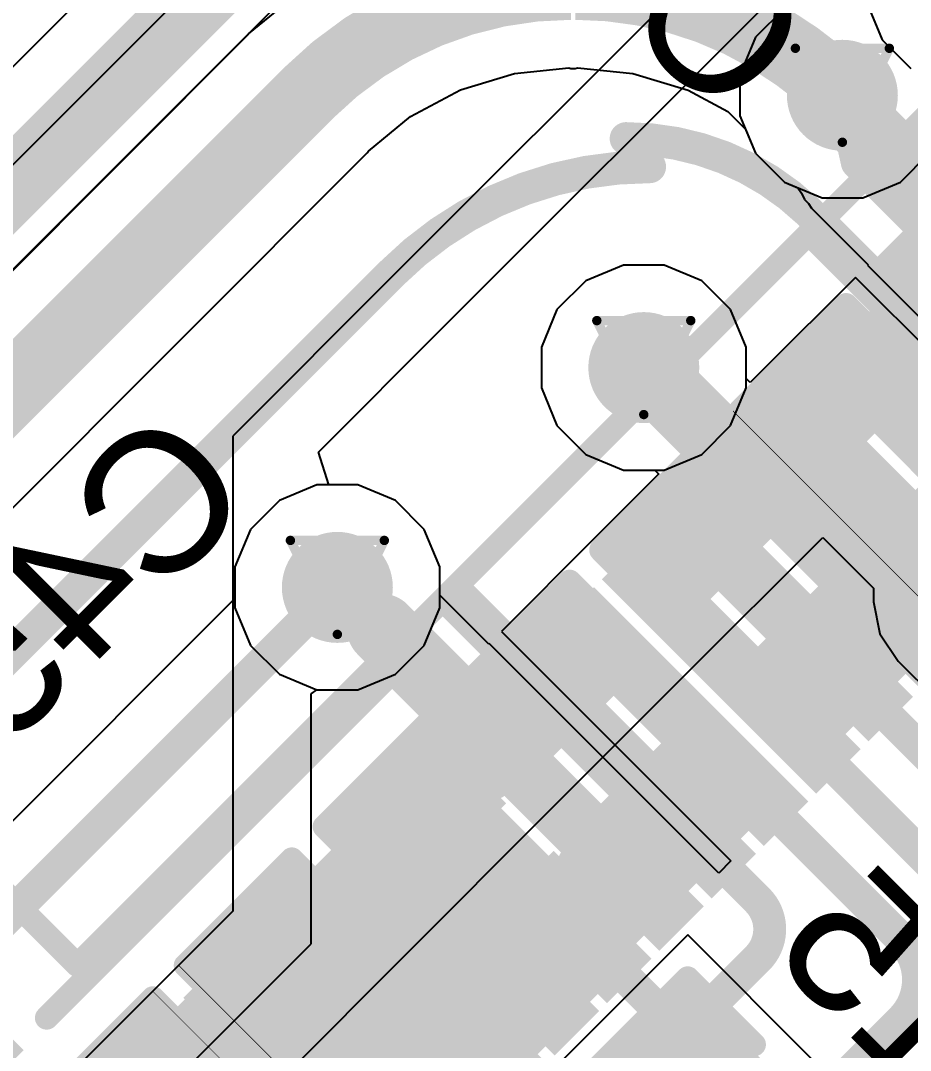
# Model space of a CAD drawing. Header units: inches. Extents: x 0 to 211, y 0 to 201.
# Drawn here: x 2.1541 to 2.3435, y 1.9974 to 2.2166 of the extents above; entities that cross this region are included whole.
import ezdxf

# ---------------------------------------------------------------- set-up
doc = ezdxf.new("R2010")
doc.units = ezdxf.units.IN
doc.header["$MEASUREMENT"] = 0
for name, color, linetype in [('Bottom Layer', 5, 'Continuous'), ('Bottom Overlay', 54, 'Continuous'), ('Bottom Paste', 16, 'Continuous'), ('Bottom Solder', 6, 'Continuous'), ('Drill Drawing', 1, 'Continuous'), ('Layer 1', 16, 'Continuous'), ('Layer 2', 76, 'Continuous'), ('Top Layer', 1, 'Continuous'), ('Top Overlay', 2, 'Continuous'), ('Top Paste', 8, 'Continuous'), ('Top Solder', 216, 'Continuous'), ('Via Holes', 16, 'Continuous')]:
    doc.layers.add(name, color=color, linetype=linetype)
doc.styles.add('Arial', font='', dxfattribs={"height": 0.2})
doc.styles.get('Arial').set_extended_font_data('Arial')

# ---------------------------------------------------------------- blocks, each defined once
blk = doc.blocks.new('LQFP_128_EP_14_14__63')
at = {"layer": 'Top Layer'}
for points in [[(0.26967, -0.02756), (0.26967, -0.01968), (0.32873, -0.01968), (0.32873, -0.02756)], [(0.26967, -0.04331), (0.26967, -0.03543), (0.32873, -0.03543), (0.32873, -0.04331)], [(0.26967, -0.05904), (0.26967, -0.05116), (0.32873, -0.05116), (0.32873, -0.05904)], [(0.26967, -0.07481), (0.26967, -0.06693), (0.32873, -0.06693), (0.32873, -0.07481)], [(0.26967, -0.09054), (0.26967, -0.08266), (0.32873, -0.08266), (0.32873, -0.09054)], [(0.26967, -0.1063), (0.26967, -0.09842), (0.32873, -0.09842), (0.32873, -0.1063)], [(0.26967, -0.12204), (0.26967, -0.11416), (0.32873, -0.11416), (0.32873, -0.12204)], [(0.26967, -0.1378), (0.26967, -0.12992), (0.32873, -0.12992), (0.32873, -0.1378)], [(0.26967, -0.15354), (0.26967, -0.14566), (0.32873, -0.14566), (0.32873, -0.15354)], [(0.26967, -0.16929), (0.26967, -0.16141), (0.32873, -0.16141), (0.32873, -0.16929)], [(0.26967, -0.18504), (0.26967, -0.17716), (0.32873, -0.17716), (0.32873, -0.18504)], [(0.26967, -0.20079), (0.26967, -0.19291), (0.32873, -0.19291), (0.32873, -0.20079)], [(0.26967, -0.21654), (0.26967, -0.20866), (0.32873, -0.20866), (0.32873, -0.21654)], [(0.26967, -0.23229), (0.26967, -0.22441), (0.32873, -0.22441), (0.32873, -0.23229)], [(0.26967, -0.24804), (0.26967, -0.24016), (0.32873, -0.24016), (0.32873, -0.24804)]]:
    blk.add_hatch(color=1, dxfattribs=at).paths.add_polyline_path(points)
at = {"layer": 'Top Paste'}
for points in [[(0.26967, -0.02756), (0.26967, -0.01968), (0.32873, -0.01968), (0.32873, -0.02756)], [(0.26967, -0.04331), (0.26967, -0.03543), (0.32873, -0.03543), (0.32873, -0.04331)], [(0.26967, -0.05904), (0.26967, -0.05116), (0.32873, -0.05116), (0.32873, -0.05904)], [(0.26967, -0.07481), (0.26967, -0.06693), (0.32873, -0.06693), (0.32873, -0.07481)], [(0.26967, -0.09054), (0.26967, -0.08266), (0.32873, -0.08266), (0.32873, -0.09054)], [(0.26967, -0.1063), (0.26967, -0.09842), (0.32873, -0.09842), (0.32873, -0.1063)], [(0.26967, -0.12204), (0.26967, -0.11416), (0.32873, -0.11416), (0.32873, -0.12204)], [(0.26967, -0.1378), (0.26967, -0.12992), (0.32873, -0.12992), (0.32873, -0.1378)], [(0.26967, -0.15354), (0.26967, -0.14566), (0.32873, -0.14566), (0.32873, -0.15354)], [(0.26967, -0.16929), (0.26967, -0.16141), (0.32873, -0.16141), (0.32873, -0.16929)], [(0.26967, -0.18504), (0.26967, -0.17716), (0.32873, -0.17716), (0.32873, -0.18504)], [(0.26967, -0.20079), (0.26967, -0.19291), (0.32873, -0.19291), (0.32873, -0.20079)], [(0.26967, -0.21654), (0.26967, -0.20866), (0.32873, -0.20866), (0.32873, -0.21654)], [(0.26967, -0.23229), (0.26967, -0.22441), (0.32873, -0.22441), (0.32873, -0.23229)], [(0.26967, -0.24804), (0.26967, -0.24016), (0.32873, -0.24016), (0.32873, -0.24804)]]:
    blk.add_hatch(color=8, dxfattribs=at).paths.add_polyline_path(points)
at = {"layer": 'Top Solder'}
for points in [[(0.26692, -0.03031), (0.26692, -0.01693), (0.33148, -0.01693), (0.33148, -0.03031)], [(0.26692, -0.04606), (0.26692, -0.03268), (0.33148, -0.03268), (0.33148, -0.04606)], [(0.26692, -0.06179), (0.26692, -0.04841), (0.33148, -0.04841), (0.33148, -0.06179)], [(0.26692, -0.07756), (0.26692, -0.06418), (0.33148, -0.06418), (0.33148, -0.07756)], [(0.26692, -0.09329), (0.26692, -0.07991), (0.33148, -0.07991), (0.33148, -0.09329)], [(0.26692, -0.10905), (0.26692, -0.09567), (0.33148, -0.09567), (0.33148, -0.10905)], [(0.26692, -0.12479), (0.26692, -0.11141), (0.33148, -0.11141), (0.33148, -0.12479)], [(0.26692, -0.14055), (0.26692, -0.12717), (0.33148, -0.12717), (0.33148, -0.14055)], [(0.26692, -0.15629), (0.26692, -0.14291), (0.33148, -0.14291), (0.33148, -0.15629)], [(0.26692, -0.17204), (0.26692, -0.15866), (0.33148, -0.15866), (0.33148, -0.17204)], [(0.26692, -0.18779), (0.26692, -0.17441), (0.33148, -0.17441), (0.33148, -0.18779)], [(0.26692, -0.20354), (0.26692, -0.19016), (0.33148, -0.19016), (0.33148, -0.20354)], [(0.26692, -0.21929), (0.26692, -0.20591), (0.33148, -0.20591), (0.33148, -0.21929)], [(0.26692, -0.23504), (0.26692, -0.22166), (0.33148, -0.22166), (0.33148, -0.23504)], [(0.26692, -0.25079), (0.26692, -0.23741), (0.33148, -0.23741), (0.33148, -0.25079)], [(0.23741, -0.26692), (0.25079, -0.26692), (0.25079, -0.33148), (0.23741, -0.33148)]]:
    blk.add_hatch(color=216, dxfattribs=at).paths.add_polyline_path(points)
at = {"layer": 'Top Overlay'}
for points in [[(0.24606, -0.24606, 0.005, 0.005, 0), (0.24606, 0.24606, 0.005, 0.005, 0)], [(-0.24606, -0.24606, 0.005, 0.005, 0), (0.24606, -0.24606, 0.005, 0.005, 0)]]:
    blk.add_lwpolyline(points, format="xyseb", dxfattribs=at)
blk.add_lwpolyline([(0.24481, -0.24606, 0.0025, 0.0025, 1), (0.24731, -0.24606, 0.0025, 0.0025, 1)], format="xyseb", close=True, dxfattribs=at)
blk.add_lwpolyline([(0.24481, -0.24606, 0.0025, 0.0025, 1), (0.24731, -0.24606, 0.0025, 0.0025, 1)], format="xyseb", close=True, dxfattribs=at)
blk = doc.blocks.new('R___0402_B_165')
at = {"layer": 'Bottom Layer'}
for points in [[(-0.0095, 0.0125), (-0.0095, -0.0125), (-0.0275, -0.0125), (-0.0275, 0.0125)], [(0.0275, 0.0125), (0.0275, -0.0125), (0.0095, -0.0125), (0.0095, 0.0125)]]:
    blk.add_hatch(color=5, dxfattribs=at).paths.add_polyline_path(points)
at = {"layer": 'Bottom Paste'}
for points in [[(-0.0095, 0.0125), (-0.0095, -0.0125), (-0.0275, -0.0125), (-0.0275, 0.0125)], [(0.0275, 0.0125), (0.0275, -0.0125), (0.0095, -0.0125), (0.0095, 0.0125)]]:
    blk.add_hatch(color=16, dxfattribs=at).paths.add_polyline_path(points)
at = {"layer": 'Bottom Solder'}
for points in [[(-0.00733, 0.01467), (-0.00733, -0.01467), (-0.02967, -0.01467), (-0.02967, 0.01467)], [(0.02967, 0.01467), (0.02967, -0.01467), (0.00733, -0.01467), (0.00733, 0.01467)]]:
    blk.add_hatch(color=6, dxfattribs=at).paths.add_polyline_path(points)
at = {"layer": 'Bottom Overlay'}
for points in [[(-0.031, 0.016, 0.005, 0.005, 0), (-0.031, -0.016, 0.005, 0.005, 0)], [(0.031, 0.016, 0.005, 0.005, 0), (-0.031, 0.016, 0.005, 0.005, 0)], [(0.031, 0.016, 0.005, 0.005, 0), (0.031, -0.016, 0.005, 0.005, 0)], [(0.032, 0.017, 0.000127, 0.000127, 0), (-0.032, 0.017, 0.000127, 0.000127, 0)], [(0.031, -0.016, 0.005, 0.005, 0), (-0.031, -0.016, 0.005, 0.005, 0)]]:
    blk.add_lwpolyline(points, format="xyseb", dxfattribs=at)
for points in [[(-0.03225, 0.016, 0.0025, 0.0025, 1), (-0.02975, 0.016, 0.0025, 0.0025, 1)], [(-0.03225, 0.016, 0.0025, 0.0025, 1), (-0.02975, 0.016, 0.0025, 0.0025, 1)], [(0.02975, 0.016, 0.0025, 0.0025, 1), (0.03225, 0.016, 0.0025, 0.0025, 1)], [(0.02975, 0.016, 0.0025, 0.0025, 1), (0.03225, 0.016, 0.0025, 0.0025, 1)], [(-0.03203, 0.017, 0.0000635, 0.0000635, 1), (-0.03197, 0.017, 0.0000635, 0.0000635, 1)], [(0.03197, 0.017, 0.0000635, 0.0000635, 1), (0.03203, 0.017, 0.0000635, 0.0000635, 1)], [(-0.03225, -0.016, 0.0025, 0.0025, 1), (-0.02975, -0.016, 0.0025, 0.0025, 1)], [(-0.03225, -0.016, 0.0025, 0.0025, 1), (-0.02975, -0.016, 0.0025, 0.0025, 1)], [(0.02975, -0.016, 0.0025, 0.0025, 1), (0.03225, -0.016, 0.0025, 0.0025, 1)], [(0.02975, -0.016, 0.0025, 0.0025, 1), (0.03225, -0.016, 0.0025, 0.0025, 1)]]:
    blk.add_lwpolyline(points, format="xyseb", close=True, dxfattribs=at)
blk = doc.blocks.new('R___0402_B_169')
at = {"layer": 'Bottom Layer'}
for points in [[(-0.0095, 0.0125), (-0.0095, -0.0125), (-0.0275, -0.0125), (-0.0275, 0.0125)], [(0.0275, 0.0125), (0.0275, -0.0125), (0.0095, -0.0125), (0.0095, 0.0125)]]:
    blk.add_hatch(color=5, dxfattribs=at).paths.add_polyline_path(points)
at = {"layer": 'Bottom Paste'}
for points in [[(-0.0095, 0.0125), (-0.0095, -0.0125), (-0.0275, -0.0125), (-0.0275, 0.0125)], [(0.0275, 0.0125), (0.0275, -0.0125), (0.0095, -0.0125), (0.0095, 0.0125)]]:
    blk.add_hatch(color=16, dxfattribs=at).paths.add_polyline_path(points)
at = {"layer": 'Bottom Solder'}
for points in [[(-0.00733, 0.01467), (-0.00733, -0.01467), (-0.02967, -0.01467), (-0.02967, 0.01467)], [(0.02967, 0.01467), (0.02967, -0.01467), (0.00733, -0.01467), (0.00733, 0.01467)]]:
    blk.add_hatch(color=6, dxfattribs=at).paths.add_polyline_path(points)
at = {"layer": 'Bottom Overlay'}
for points in [[(0.031, 0.016, 0.005, 0.005, 0), (-0.031, 0.016, 0.005, 0.005, 0)], [(-0.031, 0.016, 0.005, 0.005, 0), (-0.031, -0.016, 0.005, 0.005, 0)], [(0.031, 0.016, 0.005, 0.005, 0), (0.031, -0.016, 0.005, 0.005, 0)], [(0.032, 0.017, 0.000127, 0.000127, 0), (-0.032, 0.017, 0.000127, 0.000127, 0)], [(0.031, -0.016, 0.005, 0.005, 0), (-0.031, -0.016, 0.005, 0.005, 0)]]:
    blk.add_lwpolyline(points, format="xyseb", dxfattribs=at)
for points in [[(-0.03225, 0.016, 0.0025, 0.0025, 1), (-0.02975, 0.016, 0.0025, 0.0025, 1)], [(-0.03225, 0.016, 0.0025, 0.0025, 1), (-0.02975, 0.016, 0.0025, 0.0025, 1)], [(0.02975, 0.016, 0.0025, 0.0025, 1), (0.03225, 0.016, 0.0025, 0.0025, 1)], [(0.02975, 0.016, 0.0025, 0.0025, 1), (0.03225, 0.016, 0.0025, 0.0025, 1)], [(-0.03203, 0.017, 0.0000635, 0.0000635, 1), (-0.03197, 0.017, 0.0000635, 0.0000635, 1)], [(0.03197, 0.017, 0.0000635, 0.0000635, 1), (0.03203, 0.017, 0.0000635, 0.0000635, 1)], [(-0.03225, -0.016, 0.0025, 0.0025, 1), (-0.02975, -0.016, 0.0025, 0.0025, 1)], [(-0.03225, -0.016, 0.0025, 0.0025, 1), (-0.02975, -0.016, 0.0025, 0.0025, 1)], [(0.02975, -0.016, 0.0025, 0.0025, 1), (0.03225, -0.016, 0.0025, 0.0025, 1)], [(0.02975, -0.016, 0.0025, 0.0025, 1), (0.03225, -0.016, 0.0025, 0.0025, 1)]]:
    blk.add_lwpolyline(points, format="xyseb", close=True, dxfattribs=at)
blk = doc.blocks.new('R___0402_B_171')
at = {"layer": 'Bottom Layer'}
for points in [[(-0.0095, 0.0125), (-0.0095, -0.0125), (-0.0275, -0.0125), (-0.0275, 0.0125)], [(0.0275, 0.0125), (0.0275, -0.0125), (0.0095, -0.0125), (0.0095, 0.0125)]]:
    blk.add_hatch(color=5, dxfattribs=at).paths.add_polyline_path(points)
at = {"layer": 'Bottom Paste'}
for points in [[(-0.0095, 0.0125), (-0.0095, -0.0125), (-0.0275, -0.0125), (-0.0275, 0.0125)], [(0.0275, 0.0125), (0.0275, -0.0125), (0.0095, -0.0125), (0.0095, 0.0125)]]:
    blk.add_hatch(color=16, dxfattribs=at).paths.add_polyline_path(points)
at = {"layer": 'Bottom Solder'}
for points in [[(-0.00733, 0.01467), (-0.00733, -0.01467), (-0.02967, -0.01467), (-0.02967, 0.01467)], [(0.02967, 0.01467), (0.02967, -0.01467), (0.00733, -0.01467), (0.00733, 0.01467)]]:
    blk.add_hatch(color=6, dxfattribs=at).paths.add_polyline_path(points)
at = {"layer": 'Bottom Overlay'}
for points in [[(-0.031, 0.016, 0.005, 0.005, 0), (0.031, 0.016, 0.005, 0.005, 0)], [(-0.031, -0.016, 0.005, 0.005, 0), (-0.031, 0.016, 0.005, 0.005, 0)], [(0.031, -0.016, 0.005, 0.005, 0), (0.031, 0.016, 0.005, 0.005, 0)], [(-0.032, 0.017, 0.000127, 0.000127, 0), (0.032, 0.017, 0.000127, 0.000127, 0)], [(-0.031, -0.016, 0.005, 0.005, 0), (0.031, -0.016, 0.005, 0.005, 0)]]:
    blk.add_lwpolyline(points, format="xyseb", dxfattribs=at)
for points in [[(-0.03225, 0.016, 0.0025, 0.0025, 1), (-0.02975, 0.016, 0.0025, 0.0025, 1)], [(-0.03225, 0.016, 0.0025, 0.0025, 1), (-0.02975, 0.016, 0.0025, 0.0025, 1)], [(0.02975, 0.016, 0.0025, 0.0025, 1), (0.03225, 0.016, 0.0025, 0.0025, 1)], [(0.02975, 0.016, 0.0025, 0.0025, 1), (0.03225, 0.016, 0.0025, 0.0025, 1)], [(-0.03203, 0.017, 0.0000635, 0.0000635, 1), (-0.03197, 0.017, 0.0000635, 0.0000635, 1)], [(0.03197, 0.017, 0.0000635, 0.0000635, 1), (0.03203, 0.017, 0.0000635, 0.0000635, 1)], [(-0.03225, -0.016, 0.0025, 0.0025, 1), (-0.02975, -0.016, 0.0025, 0.0025, 1)], [(-0.03225, -0.016, 0.0025, 0.0025, 1), (-0.02975, -0.016, 0.0025, 0.0025, 1)], [(0.02975, -0.016, 0.0025, 0.0025, 1), (0.03225, -0.016, 0.0025, 0.0025, 1)], [(0.02975, -0.016, 0.0025, 0.0025, 1), (0.03225, -0.016, 0.0025, 0.0025, 1)]]:
    blk.add_lwpolyline(points, format="xyseb", close=True, dxfattribs=at)
blk = doc.blocks.new('C___0402_B_352')
at = {"layer": 'Bottom Layer'}
for points in [[(-0.0095, 0.0125), (-0.0095, -0.0125), (-0.0275, -0.0125), (-0.0275, 0.0125)], [(0.0275, 0.0125), (0.0275, -0.0125), (0.0095, -0.0125), (0.0095, 0.0125)]]:
    blk.add_hatch(color=5, dxfattribs=at).paths.add_polyline_path(points)
at = {"layer": 'Bottom Paste'}
for points in [[(-0.0095, 0.0125), (-0.0095, -0.0125), (-0.0275, -0.0125), (-0.0275, 0.0125)], [(0.0275, 0.0125), (0.0275, -0.0125), (0.0095, -0.0125), (0.0095, 0.0125)]]:
    blk.add_hatch(color=16, dxfattribs=at).paths.add_polyline_path(points)
at = {"layer": 'Bottom Solder'}
for points in [[(-0.00714, 0.01486), (-0.00714, -0.01486), (-0.02986, -0.01486), (-0.02986, 0.01486)], [(0.02986, 0.01486), (0.02986, -0.01486), (0.00714, -0.01486), (0.00714, 0.01486)]]:
    blk.add_hatch(color=6, dxfattribs=at).paths.add_polyline_path(points)
at = {"layer": 'Bottom Overlay'}
for points in [[(-0.011, 0.016, 0.005, 0.005, 0), (-0.031, 0.016, 0.005, 0.005, 0)], [(-0.031, 0.016, 0.005, 0.005, 0), (-0.031, -0.016, 0.005, 0.005, 0)], [(0.031, 0.016, 0.005, 0.005, 0), (0.011, 0.016, 0.005, 0.005, 0)], [(0.031, 0.016, 0.005, 0.005, 0), (0.031, -0.016, 0.005, 0.005, 0)], [(-0.011, -0.016, 0.005, 0.005, 0), (-0.031, -0.016, 0.005, 0.005, 0)], [(0.031, -0.016, 0.005, 0.005, 0), (0.011, -0.016, 0.005, 0.005, 0)]]:
    blk.add_lwpolyline(points, format="xyseb", dxfattribs=at)
for points in [[(-0.03225, 0.016, 0.0025, 0.0025, 1), (-0.02975, 0.016, 0.0025, 0.0025, 1)], [(-0.03225, 0.016, 0.0025, 0.0025, 1), (-0.02975, 0.016, 0.0025, 0.0025, 1)], [(-0.01225, 0.016, 0.0025, 0.0025, 1), (-0.00975, 0.016, 0.0025, 0.0025, 1)], [(0.00975, 0.016, 0.0025, 0.0025, 1), (0.01225, 0.016, 0.0025, 0.0025, 1)], [(0.02975, 0.016, 0.0025, 0.0025, 1), (0.03225, 0.016, 0.0025, 0.0025, 1)], [(0.02975, 0.016, 0.0025, 0.0025, 1), (0.03225, 0.016, 0.0025, 0.0025, 1)], [(-0.03225, -0.016, 0.0025, 0.0025, 1), (-0.02975, -0.016, 0.0025, 0.0025, 1)], [(-0.03225, -0.016, 0.0025, 0.0025, 1), (-0.02975, -0.016, 0.0025, 0.0025, 1)], [(-0.01225, -0.016, 0.0025, 0.0025, 1), (-0.00975, -0.016, 0.0025, 0.0025, 1)], [(0.00975, -0.016, 0.0025, 0.0025, 1), (0.01225, -0.016, 0.0025, 0.0025, 1)], [(0.02975, -0.016, 0.0025, 0.0025, 1), (0.03225, -0.016, 0.0025, 0.0025, 1)], [(0.02975, -0.016, 0.0025, 0.0025, 1), (0.03225, -0.016, 0.0025, 0.0025, 1)]]:
    blk.add_lwpolyline(points, format="xyseb", close=True, dxfattribs=at)
blk = doc.blocks.new('C___0402_B_357')
at = {"layer": 'Bottom Layer'}
for points in [[(-0.0095, 0.0125), (-0.0095, -0.0125), (-0.0275, -0.0125), (-0.0275, 0.0125)], [(0.0275, 0.0125), (0.0275, -0.0125), (0.0095, -0.0125), (0.0095, 0.0125)]]:
    blk.add_hatch(color=5, dxfattribs=at).paths.add_polyline_path(points)
at = {"layer": 'Bottom Paste'}
for points in [[(-0.0095, 0.0125), (-0.0095, -0.0125), (-0.0275, -0.0125), (-0.0275, 0.0125)], [(0.0275, 0.0125), (0.0275, -0.0125), (0.0095, -0.0125), (0.0095, 0.0125)]]:
    blk.add_hatch(color=16, dxfattribs=at).paths.add_polyline_path(points)
at = {"layer": 'Bottom Solder'}
for points in [[(-0.00714, 0.01486), (-0.00714, -0.01486), (-0.02986, -0.01486), (-0.02986, 0.01486)], [(0.02986, 0.01486), (0.02986, -0.01486), (0.00714, -0.01486), (0.00714, 0.01486)]]:
    blk.add_hatch(color=6, dxfattribs=at).paths.add_polyline_path(points)
at = {"layer": 'Bottom Overlay'}
for points in [[(-0.031, 0.016, 0.005, 0.005, 0), (-0.031, -0.016, 0.005, 0.005, 0)], [(-0.011, 0.016, 0.005, 0.005, 0), (-0.031, 0.016, 0.005, 0.005, 0)], [(0.031, 0.016, 0.005, 0.005, 0), (0.011, 0.016, 0.005, 0.005, 0)], [(0.031, 0.016, 0.005, 0.005, 0), (0.031, -0.016, 0.005, 0.005, 0)], [(-0.011, -0.016, 0.005, 0.005, 0), (-0.031, -0.016, 0.005, 0.005, 0)], [(0.031, -0.016, 0.005, 0.005, 0), (0.011, -0.016, 0.005, 0.005, 0)]]:
    blk.add_lwpolyline(points, format="xyseb", dxfattribs=at)
for points in [[(-0.03225, 0.016, 0.0025, 0.0025, 1), (-0.02975, 0.016, 0.0025, 0.0025, 1)], [(-0.03225, 0.016, 0.0025, 0.0025, 1), (-0.02975, 0.016, 0.0025, 0.0025, 1)], [(-0.01225, 0.016, 0.0025, 0.0025, 1), (-0.00975, 0.016, 0.0025, 0.0025, 1)], [(0.00975, 0.016, 0.0025, 0.0025, 1), (0.01225, 0.016, 0.0025, 0.0025, 1)], [(0.02975, 0.016, 0.0025, 0.0025, 1), (0.03225, 0.016, 0.0025, 0.0025, 1)], [(0.02975, 0.016, 0.0025, 0.0025, 1), (0.03225, 0.016, 0.0025, 0.0025, 1)], [(-0.03225, -0.016, 0.0025, 0.0025, 1), (-0.02975, -0.016, 0.0025, 0.0025, 1)], [(-0.03225, -0.016, 0.0025, 0.0025, 1), (-0.02975, -0.016, 0.0025, 0.0025, 1)], [(-0.01225, -0.016, 0.0025, 0.0025, 1), (-0.00975, -0.016, 0.0025, 0.0025, 1)], [(0.00975, -0.016, 0.0025, 0.0025, 1), (0.01225, -0.016, 0.0025, 0.0025, 1)], [(0.02975, -0.016, 0.0025, 0.0025, 1), (0.03225, -0.016, 0.0025, 0.0025, 1)], [(0.02975, -0.016, 0.0025, 0.0025, 1), (0.03225, -0.016, 0.0025, 0.0025, 1)]]:
    blk.add_lwpolyline(points, format="xyseb", close=True, dxfattribs=at)
blk = doc.blocks.new('C___0402_B_369')
at = {"layer": 'Bottom Layer'}
for points in [[(-0.0095, 0.0125), (-0.0095, -0.0125), (-0.0275, -0.0125), (-0.0275, 0.0125)], [(0.0275, 0.0125), (0.0275, -0.0125), (0.0095, -0.0125), (0.0095, 0.0125)]]:
    blk.add_hatch(color=5, dxfattribs=at).paths.add_polyline_path(points)
at = {"layer": 'Bottom Paste'}
for points in [[(-0.0095, 0.0125), (-0.0095, -0.0125), (-0.0275, -0.0125), (-0.0275, 0.0125)], [(0.0275, 0.0125), (0.0275, -0.0125), (0.0095, -0.0125), (0.0095, 0.0125)]]:
    blk.add_hatch(color=16, dxfattribs=at).paths.add_polyline_path(points)
at = {"layer": 'Bottom Solder'}
for points in [[(-0.00714, 0.01486), (-0.00714, -0.01486), (-0.02986, -0.01486), (-0.02986, 0.01486)], [(0.02986, 0.01486), (0.02986, -0.01486), (0.00714, -0.01486), (0.00714, 0.01486)]]:
    blk.add_hatch(color=6, dxfattribs=at).paths.add_polyline_path(points)
at = {"layer": 'Bottom Overlay'}
for points in [[(-0.031, 0.016, 0.005, 0.005, 0), (-0.031, -0.016, 0.005, 0.005, 0)], [(-0.011, 0.016, 0.005, 0.005, 0), (-0.031, 0.016, 0.005, 0.005, 0)], [(0.031, 0.016, 0.005, 0.005, 0), (0.011, 0.016, 0.005, 0.005, 0)], [(0.031, 0.016, 0.005, 0.005, 0), (0.031, -0.016, 0.005, 0.005, 0)], [(-0.011, -0.016, 0.005, 0.005, 0), (-0.031, -0.016, 0.005, 0.005, 0)], [(0.031, -0.016, 0.005, 0.005, 0), (0.011, -0.016, 0.005, 0.005, 0)]]:
    blk.add_lwpolyline(points, format="xyseb", dxfattribs=at)
for points in [[(-0.03225, 0.016, 0.0025, 0.0025, 1), (-0.02975, 0.016, 0.0025, 0.0025, 1)], [(-0.03225, 0.016, 0.0025, 0.0025, 1), (-0.02975, 0.016, 0.0025, 0.0025, 1)], [(-0.01225, 0.016, 0.0025, 0.0025, 1), (-0.00975, 0.016, 0.0025, 0.0025, 1)], [(0.00975, 0.016, 0.0025, 0.0025, 1), (0.01225, 0.016, 0.0025, 0.0025, 1)], [(0.02975, 0.016, 0.0025, 0.0025, 1), (0.03225, 0.016, 0.0025, 0.0025, 1)], [(0.02975, 0.016, 0.0025, 0.0025, 1), (0.03225, 0.016, 0.0025, 0.0025, 1)], [(-0.03225, -0.016, 0.0025, 0.0025, 1), (-0.02975, -0.016, 0.0025, 0.0025, 1)], [(-0.03225, -0.016, 0.0025, 0.0025, 1), (-0.02975, -0.016, 0.0025, 0.0025, 1)], [(-0.01225, -0.016, 0.0025, 0.0025, 1), (-0.00975, -0.016, 0.0025, 0.0025, 1)], [(0.00975, -0.016, 0.0025, 0.0025, 1), (0.01225, -0.016, 0.0025, 0.0025, 1)], [(0.02975, -0.016, 0.0025, 0.0025, 1), (0.03225, -0.016, 0.0025, 0.0025, 1)], [(0.02975, -0.016, 0.0025, 0.0025, 1), (0.03225, -0.016, 0.0025, 0.0025, 1)]]:
    blk.add_lwpolyline(points, format="xyseb", close=True, dxfattribs=at)
blk = doc.blocks.new('C___0402_B_371')
at = {"layer": 'Bottom Layer'}
for points in [[(-0.0095, 0.0125), (-0.0095, -0.0125), (-0.0275, -0.0125), (-0.0275, 0.0125)], [(0.0275, 0.0125), (0.0275, -0.0125), (0.0095, -0.0125), (0.0095, 0.0125)]]:
    blk.add_hatch(color=5, dxfattribs=at).paths.add_polyline_path(points)
at = {"layer": 'Bottom Paste'}
for points in [[(-0.0095, 0.0125), (-0.0095, -0.0125), (-0.0275, -0.0125), (-0.0275, 0.0125)], [(0.0275, 0.0125), (0.0275, -0.0125), (0.0095, -0.0125), (0.0095, 0.0125)]]:
    blk.add_hatch(color=16, dxfattribs=at).paths.add_polyline_path(points)
at = {"layer": 'Bottom Solder'}
for points in [[(-0.00714, 0.01486), (-0.00714, -0.01486), (-0.02986, -0.01486), (-0.02986, 0.01486)], [(0.02986, 0.01486), (0.02986, -0.01486), (0.00714, -0.01486), (0.00714, 0.01486)]]:
    blk.add_hatch(color=6, dxfattribs=at).paths.add_polyline_path(points)
at = {"layer": 'Bottom Overlay'}
for points in [[(-0.011, 0.016, 0.005, 0.005, 0), (-0.031, 0.016, 0.005, 0.005, 0)], [(-0.031, 0.016, 0.005, 0.005, 0), (-0.031, -0.016, 0.005, 0.005, 0)], [(0.031, 0.016, 0.005, 0.005, 0), (0.011, 0.016, 0.005, 0.005, 0)], [(0.031, 0.016, 0.005, 0.005, 0), (0.031, -0.016, 0.005, 0.005, 0)], [(-0.011, -0.016, 0.005, 0.005, 0), (-0.031, -0.016, 0.005, 0.005, 0)], [(0.031, -0.016, 0.005, 0.005, 0), (0.011, -0.016, 0.005, 0.005, 0)]]:
    blk.add_lwpolyline(points, format="xyseb", dxfattribs=at)
for points in [[(-0.03225, 0.016, 0.0025, 0.0025, 1), (-0.02975, 0.016, 0.0025, 0.0025, 1)], [(-0.03225, 0.016, 0.0025, 0.0025, 1), (-0.02975, 0.016, 0.0025, 0.0025, 1)], [(-0.01225, 0.016, 0.0025, 0.0025, 1), (-0.00975, 0.016, 0.0025, 0.0025, 1)], [(0.00975, 0.016, 0.0025, 0.0025, 1), (0.01225, 0.016, 0.0025, 0.0025, 1)], [(0.02975, 0.016, 0.0025, 0.0025, 1), (0.03225, 0.016, 0.0025, 0.0025, 1)], [(0.02975, 0.016, 0.0025, 0.0025, 1), (0.03225, 0.016, 0.0025, 0.0025, 1)], [(-0.03225, -0.016, 0.0025, 0.0025, 1), (-0.02975, -0.016, 0.0025, 0.0025, 1)], [(-0.03225, -0.016, 0.0025, 0.0025, 1), (-0.02975, -0.016, 0.0025, 0.0025, 1)], [(-0.01225, -0.016, 0.0025, 0.0025, 1), (-0.00975, -0.016, 0.0025, 0.0025, 1)], [(0.00975, -0.016, 0.0025, 0.0025, 1), (0.01225, -0.016, 0.0025, 0.0025, 1)], [(0.02975, -0.016, 0.0025, 0.0025, 1), (0.03225, -0.016, 0.0025, 0.0025, 1)], [(0.02975, -0.016, 0.0025, 0.0025, 1), (0.03225, -0.016, 0.0025, 0.0025, 1)]]:
    blk.add_lwpolyline(points, format="xyseb", close=True, dxfattribs=at)
blk = doc.blocks.new('C___0402_B_372')
at = {"layer": 'Bottom Layer'}
for points in [[(-0.0095, 0.0125), (-0.0095, -0.0125), (-0.0275, -0.0125), (-0.0275, 0.0125)], [(0.0275, 0.0125), (0.0275, -0.0125), (0.0095, -0.0125), (0.0095, 0.0125)]]:
    blk.add_hatch(color=5, dxfattribs=at).paths.add_polyline_path(points)
at = {"layer": 'Bottom Paste'}
for points in [[(-0.0095, 0.0125), (-0.0095, -0.0125), (-0.0275, -0.0125), (-0.0275, 0.0125)], [(0.0275, 0.0125), (0.0275, -0.0125), (0.0095, -0.0125), (0.0095, 0.0125)]]:
    blk.add_hatch(color=16, dxfattribs=at).paths.add_polyline_path(points)
at = {"layer": 'Bottom Solder'}
for points in [[(-0.00714, 0.01486), (-0.00714, -0.01486), (-0.02986, -0.01486), (-0.02986, 0.01486)], [(0.02986, 0.01486), (0.02986, -0.01486), (0.00714, -0.01486), (0.00714, 0.01486)]]:
    blk.add_hatch(color=6, dxfattribs=at).paths.add_polyline_path(points)
at = {"layer": 'Bottom Overlay'}
for points in [[(-0.011, 0.016, 0.005, 0.005, 0), (-0.031, 0.016, 0.005, 0.005, 0)], [(-0.031, 0.016, 0.005, 0.005, 0), (-0.031, -0.016, 0.005, 0.005, 0)], [(0.031, 0.016, 0.005, 0.005, 0), (0.011, 0.016, 0.005, 0.005, 0)], [(0.031, 0.016, 0.005, 0.005, 0), (0.031, -0.016, 0.005, 0.005, 0)], [(-0.011, -0.016, 0.005, 0.005, 0), (-0.031, -0.016, 0.005, 0.005, 0)], [(0.031, -0.016, 0.005, 0.005, 0), (0.011, -0.016, 0.005, 0.005, 0)]]:
    blk.add_lwpolyline(points, format="xyseb", dxfattribs=at)
for points in [[(-0.03225, 0.016, 0.0025, 0.0025, 1), (-0.02975, 0.016, 0.0025, 0.0025, 1)], [(-0.03225, 0.016, 0.0025, 0.0025, 1), (-0.02975, 0.016, 0.0025, 0.0025, 1)], [(-0.01225, 0.016, 0.0025, 0.0025, 1), (-0.00975, 0.016, 0.0025, 0.0025, 1)], [(0.00975, 0.016, 0.0025, 0.0025, 1), (0.01225, 0.016, 0.0025, 0.0025, 1)], [(0.02975, 0.016, 0.0025, 0.0025, 1), (0.03225, 0.016, 0.0025, 0.0025, 1)], [(0.02975, 0.016, 0.0025, 0.0025, 1), (0.03225, 0.016, 0.0025, 0.0025, 1)], [(-0.03225, -0.016, 0.0025, 0.0025, 1), (-0.02975, -0.016, 0.0025, 0.0025, 1)], [(-0.03225, -0.016, 0.0025, 0.0025, 1), (-0.02975, -0.016, 0.0025, 0.0025, 1)], [(-0.01225, -0.016, 0.0025, 0.0025, 1), (-0.00975, -0.016, 0.0025, 0.0025, 1)], [(0.00975, -0.016, 0.0025, 0.0025, 1), (0.01225, -0.016, 0.0025, 0.0025, 1)], [(0.02975, -0.016, 0.0025, 0.0025, 1), (0.03225, -0.016, 0.0025, 0.0025, 1)], [(0.02975, -0.016, 0.0025, 0.0025, 1), (0.03225, -0.016, 0.0025, 0.0025, 1)]]:
    blk.add_lwpolyline(points, format="xyseb", close=True, dxfattribs=at)

msp = doc.modelspace()

# ---------------------------------------------------------------- hatches: boundary and pattern name
at = {"layer": 'Bottom Layer'}
h = msp.add_hatch(color=5, dxfattribs=at)
edge = h.paths.add_edge_path()
edge.add_arc((2.32899, 2.20068), 0.01181, 0, 360)
h = msp.add_hatch(color=5, dxfattribs=at)
edge = h.paths.add_edge_path()
edge.add_arc((2.28672, 2.14273), 0.01181, 0, 360)
h = msp.add_hatch(color=5, dxfattribs=at)
edge = h.paths.add_edge_path()
edge.add_arc((2.22149, 2.09595), 0.01181, 0, 360)
at = {"layer": 'Layer 1'}
h = msp.add_hatch(color=16, dxfattribs=at)
edge = h.paths.add_edge_path()
edge.add_arc((2.32899, 2.20068), 0.01181, 0, 360)
h = msp.add_hatch(color=16, dxfattribs=at)
edge = h.paths.add_edge_path()
edge.add_arc((2.28672, 2.14273), 0.01181, 0, 360)
h = msp.add_hatch(color=16, dxfattribs=at)
edge = h.paths.add_edge_path()
edge.add_arc((2.22149, 2.09595), 0.01181, 0, 360)
at = {"layer": 'Layer 2'}
h = msp.add_hatch(color=76, dxfattribs=at)
edge = h.paths.add_edge_path()
edge.add_arc((2.32899, 2.20068), 0.01181, 0, 360)
h = msp.add_hatch(color=76, dxfattribs=at)
edge = h.paths.add_edge_path()
edge.add_arc((2.28672, 2.14273), 0.01181, 0, 360)
h = msp.add_hatch(color=76, dxfattribs=at)
edge = h.paths.add_edge_path()
edge.add_arc((2.22149, 2.09595), 0.01181, 0, 360)
at = {"layer": 'Top Layer'}
h = msp.add_hatch(color=1, dxfattribs=at)
edge = h.paths.add_edge_path()
edge.add_arc((2.32899, 2.20068), 0.01181, 0, 360)
for points in [[(2.32668, 2.17609), (2.32007, 2.16947), (2.37852, 2.11102), (2.38514, 2.11764)], [(2.24795, 2.09892), (2.24133, 2.0923), (2.30057, 2.03307), (2.30719, 2.03969)], [(2.28445, 2.01695), (2.2427, 2.05871), (2.17826, 1.99427), (2.22002, 1.95252)], [(2.27747, 2.02293), (2.26478, 2.03562), (2.18197, 1.95281), (2.19466, 1.94012)]]:
    msp.add_hatch(color=1, dxfattribs=at).paths.add_polyline_path(points)
h = msp.add_hatch(color=1, dxfattribs=at)
edge = h.paths.add_edge_path()
edge.add_arc((2.28672, 2.14273), 0.01181, 0, 360)
h = msp.add_hatch(color=1, dxfattribs=at)
edge = h.paths.add_edge_path()
edge.add_arc((2.22149, 2.09595), 0.01181, 0, 360)
at = {"layer": 'Via Holes'}
h = msp.add_hatch(color=7, dxfattribs=at)
edge = h.paths.add_edge_path()
edge.add_arc((2.32899, 2.20068), 0.00591, 0, 360)
h = msp.add_hatch(color=7, dxfattribs=at)
edge = h.paths.add_edge_path()
edge.add_arc((2.28672, 2.14273), 0.00591, 0, 360)
h = msp.add_hatch(color=7, dxfattribs=at)
edge = h.paths.add_edge_path()
edge.add_arc((2.22149, 2.09595), 0.00591, 0, 360)

# ---------------------------------------------------------------- linework, layer by layer
at = {"layer": 'Bottom Layer'}
for p, q in [((2.23832, 2.2927), (2.12834, 2.18272)), ((2.29527, 2.07704), (2.32483, 2.1066)), ((2.32483, 2.1066), (2.33563, 2.0958)), ((2.33563, 2.0958), (2.33563, 2.09289)), ((2.33563, 2.09289), (2.33699, 2.08606)), ((2.33699, 2.08606), (2.34085, 2.08027)), ((2.34085, 2.08027), (2.36208, 2.05905)), ((2.26597, 2.04773), (2.29527, 2.07704)), ((2.23641, 2.01817), (2.26597, 2.04773)), ((2.29607, 2.02199), (2.26657, 1.99249)), ((2.32294, 1.99512), (2.29607, 2.02199)), ((2.20911, 1.99087), (2.23641, 2.01817))]:
    msp.add_line(p, q, dxfattribs=at)
for points in [[(2.14149, 2.17063, 0.015, 0.015, 0), (2.25588, 2.28503, 0.015, 0.015, 0)], [(2.32899, 2.19835, 0.015, 0.015, 0), (2.32899, 2.20068, 0.015, 0.015, 0)], [(2.32899, 2.19835, 0.015, 0.015, 0), (2.35829, 2.16905, 0.015, 0.015, 0)], [(2.28672, 2.14273, 0.015, 0.015, 0), (2.30975, 2.1197, 0.015, 0.015, 0)], [(2.29875, 2.10738, 0.015, 0.015, 0), (2.32731, 2.13594, 0.015, 0.015, 0)], [(2.30975, 2.11938, 0.015, 0.015, 0), (2.30975, 2.1197, 0.015, 0.015, 0)], [(2.23105, 2.08706, 0.015, 0.015, 0), (2.25424, 2.06387, 0.015, 0.015, 0)], [(2.25024, 2.05887, 0.015, 0.015, 0), (2.26844, 2.07708, 0.015, 0.015, 0)], [(2.24288, 2.05252, 0.015, 0.015, 0), (2.25188, 2.06152, 0.015, 0.015, 0)], [(2.20932, 2.01796, 0.015, 0.015, 0), (2.23888, 2.04752, 0.015, 0.015, 0)], [(2.17976, 1.9884, 0.015, 0.015, 0), (2.20932, 2.01796, 0.015, 0.015, 0)], [(2.26388, 1.96337, 0.015, 0.015, 0), (2.29317, 1.99265, 0.015, 0.015, 0)]]:
    msp.add_lwpolyline(points, format="xyseb", dxfattribs=at)
for points in [[(2.32524, 2.20068, 0.0075, 0.0075, 1), (2.33274, 2.20068, 0.0075, 0.0075, 1)], [(2.32524, 2.19835, 0.0075, 0.0075, 1), (2.33274, 2.19835, 0.0075, 0.0075, 1)], [(2.32524, 2.19835, 0.0075, 0.0075, 1), (2.33274, 2.19835, 0.0075, 0.0075, 1)], [(2.28297, 2.14273, 0.0075, 0.0075, 1), (2.29047, 2.14273, 0.0075, 0.0075, 1)], [(2.32356, 2.13594, 0.0075, 0.0075, 1), (2.33106, 2.13594, 0.0075, 0.0075, 1)], [(2.306, 2.1197, 0.0075, 0.0075, 1), (2.3135, 2.1197, 0.0075, 0.0075, 1)], [(2.306, 2.1197, 0.0075, 0.0075, 1), (2.3135, 2.1197, 0.0075, 0.0075, 1)], [(2.306, 2.11938, 0.0075, 0.0075, 1), (2.3135, 2.11938, 0.0075, 0.0075, 1)], [(2.295, 2.10738, 0.0075, 0.0075, 1), (2.3025, 2.10738, 0.0075, 0.0075, 1)], [(2.2273, 2.08706, 0.0075, 0.0075, 1), (2.2348, 2.08706, 0.0075, 0.0075, 1)], [(2.26469, 2.07708, 0.0075, 0.0075, 1), (2.27219, 2.07708, 0.0075, 0.0075, 1)], [(2.25049, 2.06387, 0.0075, 0.0075, 1), (2.25799, 2.06387, 0.0075, 0.0075, 1)], [(2.24813, 2.06152, 0.0075, 0.0075, 1), (2.25563, 2.06152, 0.0075, 0.0075, 1)], [(2.24649, 2.05887, 0.0075, 0.0075, 1), (2.25399, 2.05887, 0.0075, 0.0075, 1)], [(2.23913, 2.05252, 0.0075, 0.0075, 1), (2.24663, 2.05252, 0.0075, 0.0075, 1)], [(2.23513, 2.04752, 0.0075, 0.0075, 1), (2.24263, 2.04752, 0.0075, 0.0075, 1)], [(2.20557, 2.01796, 0.0075, 0.0075, 1), (2.21307, 2.01796, 0.0075, 0.0075, 1)], [(2.20557, 2.01796, 0.0075, 0.0075, 1), (2.21307, 2.01796, 0.0075, 0.0075, 1)], [(2.28942, 1.99265, 0.0075, 0.0075, 1), (2.29692, 1.99265, 0.0075, 0.0075, 1)]]:
    msp.add_lwpolyline(points, format="xyseb", close=True, dxfattribs=at)
at = {"layer": 'Bottom Overlay'}
msp.add_lwpolyline([(2.15961, 2.00433, 0.005, 0.005, 0), (2.23117, 2.07589, 0.005, 0.005, 0)], format="xyseb", dxfattribs=at)
for points in [[(2.22992, 2.07589, 0.0025, 0.0025, 1), (2.23242, 2.07589, 0.0025, 0.0025, 1)], [(2.15836, 2.00433, 0.0025, 0.0025, 1), (2.16086, 2.00433, 0.0025, 0.0025, 1)]]:
    msp.add_lwpolyline(points, format="xyseb", close=True, dxfattribs=at)
at = {"layer": 'Drill Drawing'}
for points in [[(2.31899, 2.21068, 0.002, 0.002, 0), (2.33899, 2.21068, 0.002, 0.002, 0)], [(2.31899, 2.21068, 0.002, 0.002, 0), (2.32899, 2.19068, 0.002, 0.002, 0)], [(2.32899, 2.19068, 0.002, 0.002, 0), (2.33899, 2.21068, 0.002, 0.002, 0)], [(2.27672, 2.15273, 0.002, 0.002, 0), (2.29672, 2.15273, 0.002, 0.002, 0)], [(2.27672, 2.15273, 0.002, 0.002, 0), (2.28672, 2.13273, 0.002, 0.002, 0)], [(2.28672, 2.13273, 0.002, 0.002, 0), (2.29672, 2.15273, 0.002, 0.002, 0)], [(2.21149, 2.10595, 0.002, 0.002, 0), (2.23149, 2.10595, 0.002, 0.002, 0)], [(2.21149, 2.10595, 0.002, 0.002, 0), (2.22149, 2.08595, 0.002, 0.002, 0)], [(2.22149, 2.08595, 0.002, 0.002, 0), (2.23149, 2.10595, 0.002, 0.002, 0)]]:
    msp.add_lwpolyline(points, format="xyseb", dxfattribs=at)
for points in [[(2.31849, 2.21068, 0.001, 0.001, 1), (2.31949, 2.21068, 0.001, 0.001, 1)], [(2.31849, 2.21068, 0.001, 0.001, 1), (2.31949, 2.21068, 0.001, 0.001, 1)], [(2.33849, 2.21068, 0.001, 0.001, 1), (2.33949, 2.21068, 0.001, 0.001, 1)], [(2.33849, 2.21068, 0.001, 0.001, 1), (2.33949, 2.21068, 0.001, 0.001, 1)], [(2.32849, 2.19068, 0.001, 0.001, 1), (2.32949, 2.19068, 0.001, 0.001, 1)], [(2.32849, 2.19068, 0.001, 0.001, 1), (2.32949, 2.19068, 0.001, 0.001, 1)], [(2.27622, 2.15273, 0.001, 0.001, 1), (2.27722, 2.15273, 0.001, 0.001, 1)], [(2.27622, 2.15273, 0.001, 0.001, 1), (2.27722, 2.15273, 0.001, 0.001, 1)], [(2.29622, 2.15273, 0.001, 0.001, 1), (2.29722, 2.15273, 0.001, 0.001, 1)], [(2.29622, 2.15273, 0.001, 0.001, 1), (2.29722, 2.15273, 0.001, 0.001, 1)], [(2.28622, 2.13273, 0.001, 0.001, 1), (2.28722, 2.13273, 0.001, 0.001, 1)], [(2.28622, 2.13273, 0.001, 0.001, 1), (2.28722, 2.13273, 0.001, 0.001, 1)], [(2.21099, 2.10595, 0.001, 0.001, 1), (2.21199, 2.10595, 0.001, 0.001, 1)], [(2.21099, 2.10595, 0.001, 0.001, 1), (2.21199, 2.10595, 0.001, 0.001, 1)], [(2.23099, 2.10595, 0.001, 0.001, 1), (2.23199, 2.10595, 0.001, 0.001, 1)], [(2.23099, 2.10595, 0.001, 0.001, 1), (2.23199, 2.10595, 0.001, 0.001, 1)], [(2.22099, 2.08595, 0.001, 0.001, 1), (2.22199, 2.08595, 0.001, 0.001, 1)], [(2.22099, 2.08595, 0.001, 0.001, 1), (2.22199, 2.08595, 0.001, 0.001, 1)]]:
    msp.add_lwpolyline(points, format="xyseb", close=True, dxfattribs=at)
at = {"layer": 'Layer 1'}
for p, q in [((2.31664, 2.21917), (2.3105, 2.21304)), ((2.3105, 2.21304), (2.30718, 2.20502)), ((2.30718, 2.20502), (2.30718, 2.19634)), ((2.30718, 2.19634), (2.3105, 2.18833)), ((2.3105, 2.18833), (2.31664, 2.18219)), ((2.34135, 2.18219), (2.34748, 2.18833)), ((2.31664, 2.18219), (2.32466, 2.17887)), ((2.33333, 2.17887), (2.34135, 2.18219)), ((2.32466, 2.17887), (2.33333, 2.17887)), ((2.28238, 2.16454), (2.27436, 2.16122)), ((2.29106, 2.16454), (2.28238, 2.16454)), ((2.29907, 2.16122), (2.29106, 2.16454)), ((2.27436, 2.16122), (2.26823, 2.15509)), ((2.30521, 2.15509), (2.29907, 2.16122)), ((2.26823, 2.15509), (2.26491, 2.14707)), ((2.30853, 2.14707), (2.30521, 2.15509)), ((2.26491, 2.14707), (2.26491, 2.13839)), ((2.30853, 2.13839), (2.30853, 2.14707)), ((2.26491, 2.13839), (2.26823, 2.13038)), ((2.30521, 2.13038), (2.30853, 2.13839)), ((2.26823, 2.13038), (2.27436, 2.12424)), ((2.29907, 2.12424), (2.30521, 2.13038)), ((2.27436, 2.12424), (2.28238, 2.12092)), ((2.29106, 2.12092), (2.29907, 2.12424)), ((2.28238, 2.12092), (2.29106, 2.12092)), ((2.21715, 2.11776), (2.20914, 2.11444)), ((2.22583, 2.11776), (2.21715, 2.11776)), ((2.23385, 2.11444), (2.22583, 2.11776)), ((2.20914, 2.11444), (2.203, 2.1083)), ((2.23998, 2.1083), (2.23385, 2.11444)), ((2.203, 2.1083), (2.19968, 2.10029)), ((2.2433, 2.10029), (2.23998, 2.1083)), ((2.19968, 2.10029), (2.19968, 2.09161)), ((2.2433, 2.09161), (2.2433, 2.10029)), ((2.19968, 2.09161), (2.203, 2.08359)), ((2.23998, 2.08359), (2.2433, 2.09161)), ((2.203, 2.08359), (2.20914, 2.07746)), ((2.23385, 2.07746), (2.23998, 2.08359)), ((2.20914, 2.07746), (2.21715, 2.07414)), ((2.22583, 2.07414), (2.23385, 2.07746)), ((2.21715, 2.07414), (2.22583, 2.07414))]:
    msp.add_line(p, q, dxfattribs=at)
at = {"layer": 'Layer 2'}
for p, q in [((2.42738, 2.46086), (2.13555, 2.16903)), ((2.15131, 2.16251), (2.44648, 2.45767)), ((2.43036, 2.35929), (2.23358, 2.16251)), ((2.2444, 2.15169), (2.32986, 2.23716)), ((2.33413, 2.2205), (2.33745, 2.21249)), ((2.33745, 2.21249), (2.34359, 2.20635)), ((2.28238, 2.16454), (2.27436, 2.16122)), ((2.29106, 2.16454), (2.28238, 2.16454)), ((2.29907, 2.16122), (2.29106, 2.16454)), ((2.23358, 2.16251), (2.19922, 2.12815)), ((2.27436, 2.16122), (2.26823, 2.15509)), ((2.30521, 2.15509), (2.29907, 2.16122)), ((2.26823, 2.15509), (2.26491, 2.14707)), ((2.30853, 2.14707), (2.30521, 2.15509)), ((2.21746, 2.12476), (2.2444, 2.15169)), ((2.26491, 2.14707), (2.26491, 2.13839)), ((2.30853, 2.13839), (2.30853, 2.14707)), ((2.26491, 2.13839), (2.26823, 2.13038)), ((2.30521, 2.13038), (2.30853, 2.13839)), ((2.26823, 2.13038), (2.27436, 2.12424)), ((2.29907, 2.12424), (2.30521, 2.13038)), ((2.19922, 2.12815), (2.19922, 2.02705)), ((2.21965, 2.11776), (2.21746, 2.12476)), ((2.27436, 2.12424), (2.28238, 2.12092)), ((2.29106, 2.12092), (2.29907, 2.12424)), ((2.28238, 2.12092), (2.29106, 2.12092)), ((2.22583, 2.11776), (2.21965, 2.11776)), ((2.23385, 2.11444), (2.22583, 2.11776)), ((2.23998, 2.1083), (2.23385, 2.11444)), ((2.2433, 2.10029), (2.23998, 2.1083)), ((2.2433, 2.09161), (2.2433, 2.10029)), ((2.23998, 2.08359), (2.2433, 2.09161)), ((2.23385, 2.07746), (2.23998, 2.08359)), ((2.22583, 2.07414), (2.23385, 2.07746)), ((2.21592, 2.07331), (2.21715, 2.07414)), ((2.21715, 2.07414), (2.22583, 2.07414)), ((2.21592, 2.02011), (2.21592, 2.07331)), ((2.19922, 2.02705), (2.16018, 1.98801)), ((2.16581, 1.97), (2.21592, 2.02011))]:
    msp.add_line(p, q, dxfattribs=at)
at = {"layer": 'Top Layer'}
for p, q in [((2.21724, 2.22583), (2.20251, 2.21375)), ((2.2026, 2.21366), (2.11582, 2.12687)), ((2.20251, 2.21375), (2.2026, 2.21366)), ((2.24769, 2.20185), (2.25922, 2.20535)), ((2.25922, 2.20535), (2.27075, 2.20649)), ((2.27075, 2.20649), (2.27122, 2.2064)), ((2.27122, 2.2064), (2.27213, 2.2064)), ((2.27213, 2.2064), (2.27261, 2.20649)), ((2.27261, 2.20649), (2.28436, 2.20533)), ((2.28436, 2.20533), (2.29613, 2.20177)), ((2.23706, 2.19617), (2.24769, 2.20185)), ((2.29613, 2.20177), (2.30461, 2.19724)), ((2.2281, 2.18882), (2.23706, 2.19617)), ((2.30461, 2.19724), (2.30838, 2.19347)), ((2.30838, 2.19347), (2.3105, 2.18833)), ((2.14105, 2.10164), (2.22783, 2.18842)), ((2.22783, 2.18842), (2.22784, 2.18842)), ((2.22784, 2.18842), (2.2281, 2.18882)), ((2.22784, 2.18842), (2.22784, 2.18842)), ((2.3105, 2.18833), (2.31664, 2.18219)), ((2.31664, 2.18219), (2.31953, 2.18099)), ((2.31953, 2.18099), (2.3203, 2.17985)), ((2.3203, 2.17985), (2.3209, 2.17847)), ((2.3209, 2.17847), (2.32177, 2.17764)), ((2.32177, 2.17764), (2.32244, 2.17664)), ((2.32244, 2.17664), (2.33446, 2.16462)), ((2.28238, 2.16454), (2.27436, 2.16122)), ((2.29106, 2.16454), (2.28238, 2.16454)), ((2.29907, 2.16122), (2.29106, 2.16454)), ((2.33446, 2.16462), (2.33434, 2.1645)), ((2.33434, 2.1645), (2.38317, 2.11567)), ((2.27436, 2.16122), (2.26823, 2.15509)), ((2.30521, 2.15509), (2.29907, 2.16122)), ((2.33178, 2.16193), (2.31207, 2.14222)), ((2.38061, 2.1131), (2.33178, 2.16193)), ((2.26823, 2.15509), (2.26491, 2.14707)), ((2.30853, 2.14707), (2.30521, 2.15509)), ((2.26491, 2.14707), (2.26491, 2.13839)), ((2.30853, 2.14039), (2.30853, 2.14707)), ((2.31207, 2.14222), (2.30938, 2.13954)), ((2.30938, 2.13954), (2.30853, 2.14039)), ((2.26491, 2.13839), (2.26823, 2.13038)), ((2.26823, 2.13038), (2.27436, 2.12424)), ((2.27436, 2.12424), (2.28238, 2.12092)), ((2.28979, 2.11995), (2.27867, 2.10883)), ((2.28238, 2.12092), (2.28906, 2.12092)), ((2.28906, 2.12092), (2.28991, 2.12007)), ((2.28991, 2.12007), (2.28979, 2.11995)), ((2.21715, 2.11776), (2.20914, 2.11444)), ((2.22583, 2.11776), (2.21715, 2.11776)), ((2.23385, 2.11444), (2.22583, 2.11776)), ((2.20914, 2.11444), (2.203, 2.1083)), ((2.23998, 2.1083), (2.23385, 2.11444)), ((2.27867, 2.10883), (2.27611, 2.10626)), ((2.203, 2.1083), (2.19968, 2.10029)), ((2.2433, 2.10029), (2.23998, 2.1083)), ((2.27611, 2.10626), (2.2564, 2.08655)), ((2.27611, 2.10626), (2.27611, 2.10626)), ((2.19968, 2.10029), (2.19968, 2.0936)), ((2.2433, 2.09427), (2.2433, 2.10029)), ((2.19968, 2.0936), (2.13426, 2.02818)), ((2.25371, 2.08387), (2.2433, 2.09427)), ((2.2564, 2.08655), (2.30523, 2.03772)), ((2.25383, 2.08399), (2.25371, 2.08387)), ((2.30266, 2.03516), (2.25383, 2.08399)), ((2.30523, 2.03772), (2.30266, 2.03516))]:
    msp.add_line(p, q, dxfattribs=at)
for points in [[(2.21522, 2.20104, 0.015, 0.015, -0.198912), (2.27122, 2.22424, 0.015, 0.015, 0)], [(2.27213, 2.22424, 0.015, 0.015, -0.158195), (2.31935, 2.20891, 0.015, 0.015, 0)], [(2.31935, 2.20891, 0.015, 0.015, -0.039475), (2.32899, 2.20068, 0.015, 0.015, 0)], [(2.11924, 2.10506, 0.015, 0.015, 0), (2.21522, 2.20104, 0.015, 0.015, 0)], [(2.32899, 2.20068, 0.007, 0.007, 0), (2.33217, 2.18637, 0.007, 0.007, 0)], [(2.28296, 2.19147, 0.007, 0.007, -0.217535), (2.32543, 2.17205, 0.007, 0.007, 0)], [(2.33217, 2.18637, 0.007, 0.007, 0), (2.37215, 2.1464, 0.007, 0.007, 0)], [(2.23298, 2.16269, 0.007, 0.007, -0.199101), (2.28796, 2.18547, 0.007, 0.007, 0)], [(2.33043, 2.16605, 0.007, 0.007, 0), (2.33175, 2.16452, 0.007, 0.007, 0)], [(2.33175, 2.16452, 0.007, 0.007, 0), (2.36101, 2.13526, 0.007, 0.007, 0)], [(2.1293, 2.05901, 0.007, 0.007, 0), (2.23298, 2.16269, 0.007, 0.007, 0)], [(2.28672, 2.14273, 0.007, 0.007, 0), (2.3276, 2.10185, 0.007, 0.007, 0)], [(2.33875, 2.11301, 0.007, 0.007, 0), (2.37687, 2.07488, 0.007, 0.007, 0)], [(2.11605, 1.9905, 0.007, 0.007, 0), (2.22049, 2.09495, 0.007, 0.007, 0)], [(2.22295, 2.09516, 0.007, 0.007, 0), (2.27193, 2.04618, 0.007, 0.007, 0)], [(2.31648, 2.09073, 0.007, 0.007, 0), (2.38603, 2.02118, 0.007, 0.007, 0)], [(2.30533, 2.07959, 0.007, 0.007, 0), (2.40591, 1.979, 0.007, 0.007, 0)], [(2.2942, 2.06846, 0.007, 0.007, 0), (2.31261, 2.05005, 0.007, 0.007, 0)], [(2.28306, 2.05731, 0.007, 0.007, 0), (2.30146, 2.03891, 0.007, 0.007, 0)], [(2.31261, 2.05005, 0.007, 0.007, 0), (2.34165, 2.02101, 0.007, 0.007, 0)], [(2.30146, 2.03891, 0.007, 0.007, 0), (2.31095, 2.02942, 0.007, 0.007, 0)], [(2.26079, 2.03505, 0.007, 0.007, 0), (2.26884, 2.02699, 0.007, 0.007, 0)], [(2.31095, 2.02942, 0.007, 0.007, -0.415229), (2.31092, 2.01696, 0.007, 0.007, 0)], [(2.26884, 2.02699, 0.007, 0.007, 0), (2.27919, 2.01664, 0.007, 0.007, 0)], [(2.34165, 2.02101, 0.007, 0.007, -0.414212), (2.34165, 2.00391, 0.007, 0.007, 0)], [(2.27919, 2.01664, 0.007, 0.007, 0), (2.28861, 2.00723, 0.007, 0.007, 0)], [(2.30119, 2.00723, 0.007, 0.007, 0), (2.31092, 2.01696, 0.007, 0.007, 0)], [(2.30119, 2.00723, 0.007, 0.007, -0.414218), (2.28861, 2.00723, 0.007, 0.007, 0)], [(2.26613, 1.92839, 0.007, 0.007, 0), (2.34165, 2.00391, 0.007, 0.007, 0)]]:
    msp.add_lwpolyline(points, format="xyseb", dxfattribs=at)
for points in [[(2.3156, 2.20891, 0.0075, 0.0075, 1), (2.3231, 2.20891, 0.0075, 0.0075, 1)], [(2.3156, 2.20891, 0.0075, 0.0075, 1), (2.3231, 2.20891, 0.0075, 0.0075, 1)], [(2.21147, 2.20104, 0.0075, 0.0075, 1), (2.21897, 2.20104, 0.0075, 0.0075, 1)], [(2.21147, 2.20104, 0.0075, 0.0075, 1), (2.21897, 2.20104, 0.0075, 0.0075, 1)], [(2.32524, 2.20068, 0.0075, 0.0075, 1), (2.33274, 2.20068, 0.0075, 0.0075, 1)], [(2.32724, 2.20068, 0.0035, 0.0035, 1), (2.33074, 2.20068, 0.0035, 0.0035, 1)], [(2.28121, 2.19147, 0.0035, 0.0035, 1), (2.28471, 2.19147, 0.0035, 0.0035, 1)], [(2.33042, 2.18637, 0.0035, 0.0035, 1), (2.33392, 2.18637, 0.0035, 0.0035, 1)], [(2.33042, 2.18637, 0.0035, 0.0035, 1), (2.33392, 2.18637, 0.0035, 0.0035, 1)], [(2.28621, 2.18547, 0.0035, 0.0035, 1), (2.28971, 2.18547, 0.0035, 0.0035, 1)], [(2.32368, 2.17205, 0.0035, 0.0035, 1), (2.32718, 2.17205, 0.0035, 0.0035, 1)], [(2.32868, 2.16605, 0.0035, 0.0035, 1), (2.33218, 2.16605, 0.0035, 0.0035, 1)], [(2.33, 2.16452, 0.0035, 0.0035, 1), (2.3335, 2.16452, 0.0035, 0.0035, 1)], [(2.33, 2.16452, 0.0035, 0.0035, 1), (2.3335, 2.16452, 0.0035, 0.0035, 1)], [(2.23123, 2.16269, 0.0035, 0.0035, 1), (2.23473, 2.16269, 0.0035, 0.0035, 1)], [(2.23123, 2.16269, 0.0035, 0.0035, 1), (2.23473, 2.16269, 0.0035, 0.0035, 1)], [(2.28497, 2.14273, 0.0035, 0.0035, 1), (2.28847, 2.14273, 0.0035, 0.0035, 1)], [(2.337, 2.11301, 0.0035, 0.0035, 1), (2.3405, 2.11301, 0.0035, 0.0035, 1)], [(2.32585, 2.10185, 0.0035, 0.0035, 1), (2.32935, 2.10185, 0.0035, 0.0035, 1)], [(2.21874, 2.09495, 0.0035, 0.0035, 1), (2.22224, 2.09495, 0.0035, 0.0035, 1)], [(2.2212, 2.09516, 0.0035, 0.0035, 1), (2.2247, 2.09516, 0.0035, 0.0035, 1)], [(2.31473, 2.09073, 0.0035, 0.0035, 1), (2.31823, 2.09073, 0.0035, 0.0035, 1)], [(2.30358, 2.07959, 0.0035, 0.0035, 1), (2.30708, 2.07959, 0.0035, 0.0035, 1)], [(2.29245, 2.06846, 0.0035, 0.0035, 1), (2.29595, 2.06846, 0.0035, 0.0035, 1)], [(2.28131, 2.05731, 0.0035, 0.0035, 1), (2.28481, 2.05731, 0.0035, 0.0035, 1)], [(2.31086, 2.05005, 0.0035, 0.0035, 1), (2.31436, 2.05005, 0.0035, 0.0035, 1)], [(2.31086, 2.05005, 0.0035, 0.0035, 1), (2.31436, 2.05005, 0.0035, 0.0035, 1)], [(2.27018, 2.04618, 0.0035, 0.0035, 1), (2.27368, 2.04618, 0.0035, 0.0035, 1)], [(2.29971, 2.03891, 0.0035, 0.0035, 1), (2.30321, 2.03891, 0.0035, 0.0035, 1)], [(2.29971, 2.03891, 0.0035, 0.0035, 1), (2.30321, 2.03891, 0.0035, 0.0035, 1)], [(2.25904, 2.03505, 0.0035, 0.0035, 1), (2.26254, 2.03505, 0.0035, 0.0035, 1)], [(2.3092, 2.02942, 0.0035, 0.0035, 1), (2.3127, 2.02942, 0.0035, 0.0035, 1)], [(2.3092, 2.02942, 0.0035, 0.0035, 1), (2.3127, 2.02942, 0.0035, 0.0035, 1)], [(2.26709, 2.02699, 0.0035, 0.0035, 1), (2.27059, 2.02699, 0.0035, 0.0035, 1)], [(2.26709, 2.02699, 0.0035, 0.0035, 1), (2.27059, 2.02699, 0.0035, 0.0035, 1)], [(2.3399, 2.02101, 0.0035, 0.0035, 1), (2.3434, 2.02101, 0.0035, 0.0035, 1)], [(2.3399, 2.02101, 0.0035, 0.0035, 1), (2.3434, 2.02101, 0.0035, 0.0035, 1)], [(2.27744, 2.01664, 0.0035, 0.0035, 1), (2.28094, 2.01664, 0.0035, 0.0035, 1)], [(2.27744, 2.01664, 0.0035, 0.0035, 1), (2.28094, 2.01664, 0.0035, 0.0035, 1)], [(2.30917, 2.01696, 0.0035, 0.0035, 1), (2.31267, 2.01696, 0.0035, 0.0035, 1)], [(2.30917, 2.01696, 0.0035, 0.0035, 1), (2.31267, 2.01696, 0.0035, 0.0035, 1)], [(2.28686, 2.00723, 0.0035, 0.0035, 1), (2.29036, 2.00723, 0.0035, 0.0035, 1)], [(2.28686, 2.00723, 0.0035, 0.0035, 1), (2.29036, 2.00723, 0.0035, 0.0035, 1)], [(2.29944, 2.00723, 0.0035, 0.0035, 1), (2.30294, 2.00723, 0.0035, 0.0035, 1)], [(2.29944, 2.00723, 0.0035, 0.0035, 1), (2.30294, 2.00723, 0.0035, 0.0035, 1)], [(2.3399, 2.00391, 0.0035, 0.0035, 1), (2.3434, 2.00391, 0.0035, 0.0035, 1)], [(2.3399, 2.00391, 0.0035, 0.0035, 1), (2.3434, 2.00391, 0.0035, 0.0035, 1)]]:
    msp.add_lwpolyline(points, format="xyseb", close=True, dxfattribs=at)

# ---------------------------------------------------------------- block references
for name, p, rotation in [('LQFP_128_EP_14_14__63', (2.16614, 2.36353), 315), ('C___0402_B_352', (2.36995, 2.15242), 135), ('R___0402_B_165', (2.34039, 2.12286), 135), ('C___0402_B_357', (2.31083, 2.0933), 135), ('C___0402_B_371', (2.28152, 2.06399), 135), ('C___0402_B_372', (2.25196, 2.03443), 135), ('R___0402_B_169', (2.2224, 2.00488), 135), ('C___0402_B_369', (2.30668, 1.97957), 135), ('R___0402_B_171', (2.19284, 1.97532), 315)]:
    msp.add_blockref(name, p, dxfattribs=dict(rotation=rotation))

# ---------------------------------------------------------------- texts
at = {"layer": 'Bottom Overlay', "style": 'Arial', "text_generation_flag": 2}
for s, rotation, p in [('C35', 315, (2.3036, 2.19439)), ('C45', 45, (2.20502, 2.1149)), ('C15', 315, (2.36729, 1.96366))]:
    msp.add_text(s, height=0.03, rotation=rotation, dxfattribs=at).set_placement(p)

doc.saveas('drawing.dxf')
